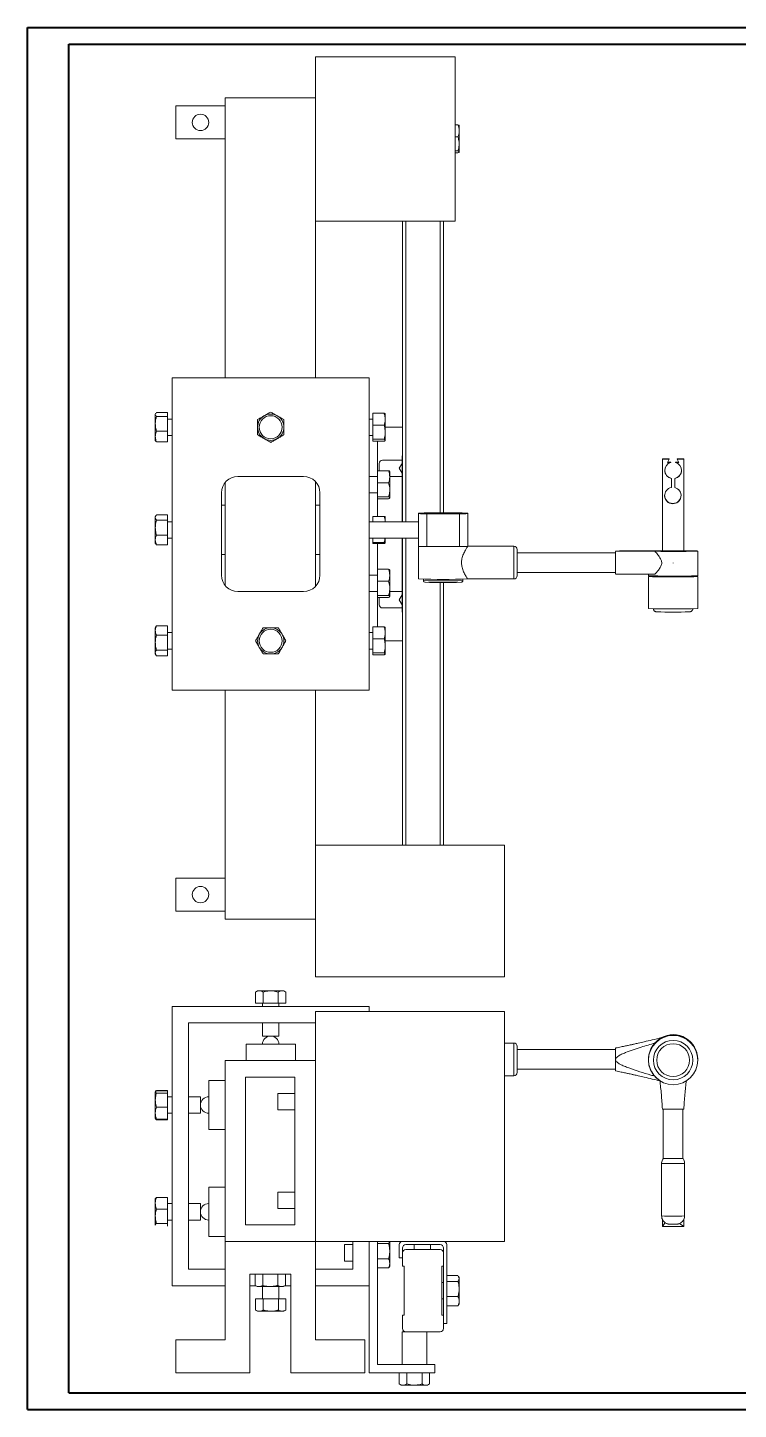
# Model space of a CAD drawing. Header units: millimetres. Extents: x 0 to 119, y 0 to 84.
# Drawn here: x 0 to 43.3, y 0 to 84.1 of the extents above; entities that cross this region are included whole.
import ezdxf

# ---------------------------------------------------------------- set-up
doc = ezdxf.new("R2010")
doc.units = ezdxf.units.MM

msp = doc.modelspace()

# ---------------------------------------------------------------- linework, layer by layer
at = {"color": 7, "linetype": 'Continuous', "lineweight": 40}
for p, q in [((0.008, 0.021), (0.008, 84.121)), ((0.008, 84.121), (118.908, 84.121)), ((2.508, 1.021), (2.508, 83.121)), ((2.508, 83.121), (117.908, 83.121)), ((2.508, 1.021), (117.908, 1.021)), ((0.008, 0.021), (118.908, 0.021))]:
    msp.add_line(p, q, dxfattribs=at)
at = {"color": 7, "linetype": 'Continuous', "lineweight": 15}
for p, q in [((26.032, 82.352), (17.532, 82.352)), ((17.532, 82.352), (17.532, 79.852)), ((26.032, 72.352), (26.032, 82.352)), ((9.032, 77.352), (9.032, 79.352)), ((12.032, 79.352), (9.032, 79.352)), ((12.032, 79.852), (12.032, 62.8)), ((17.532, 79.852), (12.032, 79.852)), ((17.532, 62.8), (17.532, 79.852)), ((26.032, 78.206), (26.21, 78.206)), ((26.032, 77.474), (26.21, 77.474)), ((26.282, 77.84), (26.282, 78.152)), ((26.282, 77.84), (26.282, 77.047)), ((12.032, 77.352), (9.032, 77.352)), ((26.032, 76.62), (26.21, 76.62)), ((26.282, 77.047), (26.282, 76.559)), ((26.032, 76.498), (26.21, 76.498)), ((17.532, 72.352), (26.032, 72.352)), ((22.832, 54.05), (22.832, 72.352)), ((25.332, 54.591), (25.332, 72.352)), ((8.807, 62.8), (8.807, 43.8)), ((20.807, 62.8), (8.807, 62.8)), ((20.807, 43.8), (20.807, 62.8)), ((7.798, 60.628), (7.782, 60.6)), ((7.782, 60.573), (7.782, 60.6)), ((7.782, 60.01), (7.782, 60.573)), ((8.532, 60.691), (7.853, 60.691)), ((8.532, 60.455), (8.532, 60.691)), ((21.032, 60.653), (21.71, 60.653)), ((21.032, 60.653), (21.032, 59.921)), ((21.782, 60.287), (21.782, 60.6)), ((7.782, 59.236), (7.782, 60.01)), ((8.532, 60.455), (7.853, 60.455)), ((8.532, 59.564), (8.532, 60.455)), ((8.807, 60.3), (8.532, 60.3)), ((21.032, 60.3), (20.807, 60.3)), ((21.032, 59.921), (21.71, 59.921)), ((21.032, 59.921), (21.032, 59.067)), ((21.782, 60.287), (21.782, 59.494)), ((22.832, 59.8), (21.782, 59.8)), ((7.782, 59), (7.782, 59.236)), ((7.782, 59), (7.798, 58.971)), ((8.532, 59.564), (7.853, 59.564)), ((8.532, 58.908), (7.853, 58.908)), ((8.532, 58.908), (8.532, 59.564)), ((8.532, 59.3), (8.807, 59.3)), ((20.807, 59.3), (21.032, 59.3)), ((21.032, 59.067), (21.71, 59.067)), ((21.032, 59.067), (21.032, 58.946)), ((21.032, 58.946), (21.71, 58.946)), ((21.307, 56.8), (21.307, 58.946)), ((21.782, 59.494), (21.782, 59.007)), ((22.807, 58.05), (22.807, 54.05)), ((22.832, 58.05), (22.807, 58.05)), ((21.407, 57.6), (21.407, 57.153)), ((22.807, 57.8), (21.607, 57.8)), ((22.633, 57.3), (22.807, 57.601)), ((22.807, 56.999), (22.633, 57.3)), ((39.057, 57.877), (38.657, 57.877)), ((38.657, 57.877), (38.657, 57.859)), ((38.657, 57.859), (38.657, 52.282)), ((38.657, 57.859), (39.057, 57.859)), ((39.057, 57.859), (38.957, 57.659)), ((38.957, 57.659), (39.168, 57.659)), ((39.168, 57.677), (38.966, 57.677)), ((39.057, 57.877), (39.057, 57.859)), ((39.168, 57.677), (39.168, 57.659)), ((39.449, 57.659), (39.449, 57.677)), ((39.648, 57.677), (39.449, 57.677)), ((39.449, 57.659), (39.657, 57.659)), ((39.957, 57.877), (39.557, 57.877)), ((39.557, 57.859), (39.557, 57.877)), ((39.657, 57.659), (39.557, 57.859)), ((39.557, 57.859), (39.957, 57.859)), ((39.957, 57.859), (39.957, 57.877)), ((39.957, 57.859), (39.957, 52.282)), ((12.032, 56.432), (12.032, 50.168)), ((16.807, 56.8), (12.807, 56.8)), ((17.532, 50.111), (17.532, 56.488)), ((20.807, 56.8), (21.307, 56.8)), ((21.307, 57.153), (21.985, 57.153)), ((21.307, 56.8), (21.307, 56.421)), ((21.307, 56.421), (21.985, 56.421)), ((21.307, 56.421), (21.307, 55.8)), ((22.057, 56.787), (22.057, 57.1)), ((22.057, 56.8), (22.807, 56.8)), ((22.057, 56.787), (22.057, 55.994)), ((39.207, 56.687), (39.207, 56.669)), ((39.207, 56.669), (39.207, 56.135)), ((39.411, 56.687), (39.411, 56.669)), ((39.411, 56.127), (39.411, 56.669)), ((11.807, 55.8), (11.807, 50.8)), ((17.807, 50.8), (17.807, 55.8)), ((20.807, 55.8), (21.307, 55.8)), ((21.307, 54.372), (21.307, 55.8)), ((21.307, 55.567), (21.985, 55.567)), ((22.057, 55.994), (22.057, 55.507)), ((12.032, 55.05), (11.807, 55.05)), ((17.807, 55.05), (17.532, 55.05)), ((21.307, 55.446), (21.985, 55.446)), ((7.811, 54.401), (7.782, 54.35)), ((7.782, 54.302), (7.782, 54.35)), ((7.782, 53.691), (7.782, 54.302)), ((8.532, 54.459), (7.853, 54.459)), ((8.532, 54.145), (7.853, 54.145)), ((8.532, 54.145), (8.532, 54.459)), ((8.532, 53.236), (8.532, 54.145)), ((8.807, 54.05), (8.532, 54.05)), ((23.807, 54.05), (20.807, 54.05)), ((21.032, 54.372), (21.71, 54.372)), ((21.032, 54.372), (21.032, 54.05)), ((21.782, 54.349), (21.782, 54.05)), ((23.807, 54.571), (23.807, 54.543)), ((23.807, 53.543), (23.807, 54.543)), ((26.307, 54.536), (24.307, 54.536)), ((24.307, 54.536), (24.307, 52.536)), ((25.407, 54.591), (25.207, 54.591)), ((26.307, 52.536), (26.307, 54.536)), ((26.807, 54.571), (26.807, 54.543)), ((26.807, 52.543), (26.807, 54.543)), ((7.782, 52.938), (7.782, 53.691)), ((8.532, 53.236), (7.853, 53.236)), ((8.532, 52.64), (8.532, 53.236)), ((8.532, 53.05), (8.807, 53.05)), ((20.807, 53.05), (23.807, 53.05)), ((21.032, 53.05), (21.032, 52.774)), ((21.782, 53.05), (21.782, 52.751)), ((22.807, 53.05), (22.807, 48.55)), ((22.832, 34.352), (22.832, 53.05)), ((23.807, 52.543), (23.807, 53.543)), ((7.782, 52.75), (7.782, 52.938)), ((7.782, 52.75), (7.811, 52.698)), ((7.813, 52.699), (7.853, 52.64)), ((8.532, 52.64), (7.853, 52.64)), ((21.032, 52.774), (21.71, 52.774)), ((21.032, 52.774), (21.032, 52.727)), ((21.032, 52.727), (21.71, 52.727)), ((21.307, 50.8), (21.307, 52.727)), ((23.807, 52.543), (23.807, 50.564)), ((26.307, 52.536), (24.307, 52.536)), ((29.607, 52.563), (26.807, 52.563)), ((29.807, 52.363), (29.807, 50.763)), ((35.807, 52.163), (29.807, 52.163)), ((35.864, 52.263), (35.807, 52.25)), ((35.807, 52.243), (35.807, 50.88)), ((40.807, 50.764), (40.807, 52.263)), ((11.807, 52.05), (12.032, 52.05)), ((17.532, 52.05), (17.807, 52.05)), ((39.307, 51.531), (39.307, 51.553)), ((39.307, 51.553), (39.307, 51.543)), ((39.307, 51.543), (39.307, 51.531)), ((20.807, 50.8), (21.307, 50.8)), ((21.307, 51.153), (21.985, 51.153)), ((21.307, 50.8), (21.307, 50.421)), ((22.057, 50.787), (22.057, 51.1)), ((22.057, 50.787), (22.057, 49.994)), ((24.107, 50.551), (24.107, 50.464)), ((26.507, 50.464), (26.507, 50.551)), ((26.808, 50.563), (29.607, 50.563)), ((29.807, 50.963), (35.807, 50.963)), ((35.807, 50.875), (35.855, 50.863)), ((37.807, 50.864), (37.807, 50.764)), ((37.807, 50.714), (37.807, 48.764)), ((37.907, 50.756), (37.907, 50.714)), ((40.707, 50.714), (40.707, 50.756)), ((40.807, 48.764), (40.807, 50.714)), ((12.807, 49.8), (16.807, 49.8)), ((20.807, 49.8), (21.307, 49.8)), ((21.307, 50.421), (21.985, 50.421)), ((21.307, 50.421), (21.307, 49.8)), ((21.307, 47.653), (21.307, 49.8)), ((22.057, 49.994), (22.057, 49.507)), ((22.807, 49.8), (22.057, 49.8)), ((25.332, 34.352), (25.332, 50.349)), ((21.307, 49.567), (21.985, 49.567)), ((21.307, 49.446), (21.985, 49.446)), ((21.407, 49.446), (21.407, 49)), ((21.607, 48.8), (22.807, 48.8)), ((22.633, 49.3), (22.807, 49.601)), ((22.807, 48.999), (22.633, 49.3)), ((22.807, 48.55), (22.832, 48.55)), ((7.818, 47.662), (7.782, 47.6)), ((7.782, 47.43), (7.782, 47.6)), ((7.782, 46.688), (7.782, 47.43)), ((8.532, 47.714), (7.853, 47.714)), ((8.532, 47.145), (7.853, 47.145)), ((8.532, 47.145), (8.532, 47.714)), ((8.807, 47.3), (8.532, 47.3)), ((8.532, 46.23), (8.532, 47.145)), ((21.032, 47.3), (20.807, 47.3)), ((21.032, 47.653), (21.032, 46.921)), ((21.032, 47.653), (21.71, 47.653)), ((21.782, 47.287), (21.782, 47.6)), ((21.782, 47.287), (21.782, 46.494)), ((7.782, 46.058), (7.782, 46.688)), ((8.532, 46.3), (8.807, 46.3)), ((20.807, 46.3), (21.032, 46.3)), ((21.032, 46.921), (21.71, 46.921)), ((21.032, 46.921), (21.032, 46.067)), ((22.832, 46.8), (21.782, 46.8)), ((21.782, 46.494), (21.782, 46.007)), ((7.782, 46), (7.782, 46.058)), ((7.782, 46), (7.818, 45.937)), ((8.532, 46.23), (7.853, 46.23)), ((8.532, 45.885), (7.853, 45.885)), ((8.532, 45.885), (8.532, 46.23)), ((21.032, 46.067), (21.71, 46.067)), ((21.032, 46.067), (21.032, 45.946)), ((21.032, 45.946), (21.71, 45.946)), ((8.807, 43.8), (20.807, 43.8)), ((12.032, 43.8), (12.032, 29.852)), ((17.532, 34.352), (17.532, 43.8)), ((17.532, 34.352), (29.032, 34.352)), ((17.532, 34.352), (17.532, 26.352)), ((29.032, 34.352), (29.032, 26.352)), ((9.032, 30.352), (9.032, 32.352)), ((12.032, 32.352), (9.032, 32.352)), ((12.032, 30.352), (9.032, 30.352)), ((12.032, 29.852), (17.532, 29.852)), ((17.532, 26.352), (29.032, 26.352)), ((14.007, 25.496), (13.883, 25.424)), ((13.883, 24.746), (13.883, 25.424)), ((14.007, 25.496), (14.114, 25.496)), ((14.114, 25.496), (14.807, 25.496)), ((14.345, 24.746), (14.345, 25.424)), ((14.807, 25.496), (15.499, 25.496)), ((15.269, 24.746), (15.269, 25.424)), ((15.499, 25.496), (15.607, 25.496)), ((15.73, 25.424), (15.607, 25.496)), ((15.73, 24.746), (15.73, 25.424)), ((8.807, 24.546), (8.807, 7.546)), ((8.807, 24.546), (20.807, 24.546)), ((13.883, 24.746), (14.345, 24.746)), ((14.307, 24.746), (14.307, 24.546)), ((14.345, 24.746), (15.269, 24.746)), ((15.269, 24.746), (15.73, 24.746)), ((15.307, 24.546), (15.307, 24.746)), ((20.807, 24.546), (20.807, 24.246)), ((17.532, 24.246), (29.032, 24.246)), ((17.532, 10.246), (17.532, 24.246)), ((29.032, 24.246), (29.032, 10.246)), ((17.532, 23.546), (9.807, 23.546)), ((9.807, 8.546), (9.807, 23.546)), ((14.307, 23.546), (14.307, 22.746)), ((14.307, 22.746), (14.807, 22.746)), ((14.807, 22.746), (15.307, 22.746)), ((15.307, 22.746), (15.307, 23.546)), ((39.307, 22.818), (39.307, 22.818)), ((39.307, 22.818), (39.307, 22.818)), ((39.307, 22.818), (39.307, 22.818)), ((13.307, 22.246), (13.307, 21.246)), ((13.986, 22.246), (13.307, 22.246)), ((16.307, 22.246), (13.986, 22.246)), ((16.307, 21.246), (16.307, 22.246)), ((29.607, 22.319), (29.032, 22.319)), ((29.807, 22.119), (29.807, 20.519)), ((35.807, 21.919), (29.807, 21.919)), ((35.807, 21.309), (35.807, 22.014)), ((12.032, 21.246), (17.532, 21.246)), ((12.032, 21.246), (12.032, 10.246)), ((35.807, 21.309), (35.807, 20.63)), ((37.807, 21.309), (37.807, 21.308)), ((37.807, 21.307), (37.807, 21.28)), ((40.807, 21.308), (40.807, 21.328)), ((40.807, 21.28), (40.807, 21.307)), ((13.282, 20.246), (16.282, 20.246)), ((13.282, 11.246), (13.282, 20.246)), ((16.282, 11.246), (16.282, 20.246)), ((29.032, 20.319), (29.607, 20.319)), ((29.807, 20.719), (35.807, 20.719)), ((7.841, 19.395), (7.853, 19.439)), ((8.532, 19.439), (7.853, 19.439)), ((8.532, 19.403), (7.853, 19.403)), ((8.532, 19.403), (8.532, 19.439)), ((8.532, 19.273), (8.532, 19.403)), ((12.032, 20.046), (11.032, 20.046)), ((11.032, 20.046), (11.032, 18.546)), ((7.782, 18.845), (7.782, 19.338)), ((7.782, 18.053), (7.782, 18.845)), ((8.532, 19.273), (7.853, 19.273)), ((8.532, 18.416), (8.532, 19.273)), ((8.807, 19.046), (8.532, 19.046)), ((10.532, 19.046), (9.807, 19.046)), ((10.532, 18.046), (10.532, 19.046)), ((11.032, 18.546), (11.032, 17.046)), ((16.282, 19.246), (15.232, 19.246)), ((15.232, 19.246), (15.232, 18.246)), ((7.782, 18.053), (7.782, 17.746)), ((7.782, 17.746), (7.799, 17.716)), ((8.532, 18.416), (7.853, 18.416)), ((8.532, 17.689), (7.853, 17.689)), ((8.532, 17.689), (8.532, 18.416)), ((8.532, 18.046), (8.807, 18.046)), ((8.532, 17.653), (8.532, 17.689)), ((9.807, 18.046), (10.532, 18.046)), ((15.232, 18.246), (16.282, 18.246)), ((38.707, 18.294), (38.707, 15.294)), ((39.907, 15.294), (39.907, 18.294)), ((8.532, 17.653), (7.853, 17.653)), ((11.032, 17.046), (12.032, 17.046)), ((38.607, 14.994), (38.607, 11.794)), ((40.007, 11.794), (40.007, 14.994)), ((12.032, 13.546), (11.032, 13.546)), ((11.032, 13.546), (11.032, 12.046)), ((7.789, 12.858), (7.782, 12.846)), ((7.782, 12.562), (7.782, 12.846)), ((8.532, 12.915), (7.853, 12.915)), ((8.532, 12.208), (8.532, 12.915)), ((16.282, 13.246), (15.232, 13.246)), ((15.232, 13.246), (15.232, 12.246)), ((7.782, 11.774), (7.782, 12.562)), ((7.782, 11.258), (7.782, 11.774)), ((8.532, 12.208), (7.853, 12.208)), ((8.807, 12.546), (8.532, 12.546)), ((8.532, 11.34), (8.532, 12.208)), ((10.532, 12.546), (9.807, 12.546)), ((10.532, 11.546), (10.532, 12.546)), ((11.032, 12.046), (11.032, 10.546)), ((15.232, 12.246), (16.282, 12.246)), ((7.782, 11.246), (7.789, 11.233)), ((8.532, 11.34), (7.853, 11.34)), ((8.532, 11.546), (8.807, 11.546)), ((8.532, 11.177), (8.532, 11.34)), ((9.807, 11.546), (10.532, 11.546)), ((13.282, 11.246), (16.282, 11.246)), ((38.657, 11.579), (38.657, 11.158)), ((38.657, 11.158), (38.815, 11.39)), ((38.657, 11.158), (39.957, 11.158)), ((39.957, 11.158), (39.699, 11.333)), ((39.957, 11.158), (39.957, 11.584)), ((11.032, 10.546), (12.032, 10.546)), ((12.032, 10.246), (12.032, 4.246)), ((12.032, 10.246), (17.532, 10.246)), ((29.032, 10.246), (17.532, 10.246)), ((17.532, 4.246), (17.532, 10.246)), ((19.807, 8.546), (19.807, 10.246)), ((20.807, 10.246), (20.807, 7.546)), ((21.307, 2.746), (21.307, 10.246)), ((21.307, 10.109), (21.985, 10.109)), ((22.057, 10.246), (22.057, 9.651)), ((19.807, 10.046), (19.307, 10.046)), ((19.307, 10.046), (19.307, 9.046)), ((22.057, 9.651), (22.057, 8.912)), ((22.632, 9.246), (22.632, 10.046)), ((22.832, 9.846), (22.832, 9.246)), ((25.132, 10.046), (23.032, 10.046)), ((25.132, 9.746), (23.032, 9.746)), ((23.532, 10.046), (23.532, 9.746)), ((24.532, 9.746), (24.532, 10.046)), ((25.332, 5.246), (25.332, 9.846)), ((25.532, 10.046), (25.532, 5.246)), ((12.032, 8.546), (9.807, 8.546)), ((19.807, 8.546), (17.532, 8.546)), ((19.307, 9.046), (19.807, 9.046)), ((21.307, 9.193), (21.985, 9.193)), ((21.307, 8.63), (21.985, 8.63)), ((22.019, 8.68), (22.057, 8.746)), ((22.057, 8.912), (22.057, 8.746)), ((22.832, 9.246), (22.632, 9.246)), ((22.832, 9.246), (22.832, 8.746)), ((22.932, 8.746), (22.832, 8.746)), ((22.932, 5.746), (22.932, 8.746)), ((25.332, 8.746), (25.232, 8.746)), ((25.232, 8.746), (25.232, 5.746)), ((13.532, 8.246), (16.032, 8.246)), ((13.532, 2.246), (13.532, 8.246)), ((13.858, 8.246), (13.858, 7.567)), ((14.32, 8.246), (14.32, 7.567)), ((15.244, 8.246), (15.244, 7.567)), ((15.705, 8.246), (15.705, 7.567)), ((16.032, 8.246), (16.032, 2.246)), ((25.332, 7.746), (25.232, 7.746)), ((25.532, 8.162), (26.21, 8.162)), ((25.532, 7.809), (26.21, 7.809)), ((26.282, 8.046), (26.244, 8.111)), ((26.282, 8.046), (26.282, 7.985)), ((26.282, 7.985), (26.282, 7.351)), ((8.807, 7.546), (12.032, 7.546)), ((13.532, 7.546), (13.895, 7.546)), ((13.858, 7.567), (13.982, 7.496)), ((13.883, 6.746), (13.883, 6.067)), ((13.883, 6.746), (13.883, 6.746)), ((13.883, 6.746), (13.883, 6.067)), ((14.355, 6.746), (13.883, 6.746)), ((14.089, 7.496), (13.982, 7.496)), ((14.782, 7.496), (14.089, 7.496)), ((14.307, 7.496), (14.307, 6.746)), ((14.355, 6.746), (14.355, 6.067)), ((15.279, 6.746), (14.355, 6.746)), ((15.474, 7.496), (14.782, 7.496)), ((15.279, 6.746), (15.279, 6.067)), ((15.73, 6.746), (15.279, 6.746)), ((15.307, 6.746), (15.307, 7.496)), ((15.582, 7.496), (15.474, 7.496)), ((15.582, 7.496), (15.705, 7.567)), ((15.668, 7.546), (16.032, 7.546)), ((15.73, 6.746), (15.73, 6.067)), ((15.73, 6.746), (15.73, 6.746)), ((15.73, 6.746), (15.73, 6.067)), ((17.532, 7.546), (20.807, 7.546)), ((20.807, 7.546), (20.807, 2.246)), ((25.232, 6.746), (25.332, 6.746)), ((25.532, 6.893), (26.21, 6.893)), ((26.282, 7.351), (26.282, 6.612)), ((13.89, 6.063), (14.007, 5.996)), ((14.119, 5.996), (14.007, 5.996)), ((14.817, 5.996), (14.119, 5.996)), ((15.505, 5.996), (14.817, 5.996)), ((15.607, 5.996), (15.505, 5.996)), ((15.607, 5.996), (15.724, 6.063)), ((25.532, 6.33), (26.21, 6.33)), ((26.244, 6.38), (26.282, 6.446)), ((26.282, 6.612), (26.282, 6.446)), ((22.832, 5.746), (22.832, 4.946)), ((22.832, 5.746), (22.932, 5.746)), ((25.232, 5.746), (25.332, 5.746)), ((25.332, 4.946), (25.332, 5.246)), ((25.532, 5.246), (25.332, 5.246)), ((9.032, 4.246), (9.032, 2.246)), ((12.032, 4.246), (9.032, 4.246)), ((20.532, 4.246), (17.532, 4.246)), ((20.532, 2.246), (20.532, 4.246)), ((22.807, 4.746), (23.032, 4.746)), ((22.807, 4.746), (22.807, 2.746)), ((23.032, 4.746), (25.132, 4.746)), ((24.307, 4.746), (24.307, 2.746)), ((24.807, 2.746), (21.307, 2.746)), ((24.807, 2.246), (24.807, 2.746)), ((9.032, 2.246), (13.532, 2.246)), ((16.032, 2.246), (20.532, 2.246)), ((20.807, 2.246), (24.807, 2.246)), ((22.633, 2.246), (22.633, 1.567)), ((23.095, 2.246), (23.095, 1.567)), ((24.019, 2.246), (24.019, 1.567)), ((24.48, 2.246), (24.48, 1.567)), ((22.633, 1.567), (22.757, 1.496)), ((22.864, 1.496), (22.757, 1.496)), ((23.557, 1.496), (22.864, 1.496)), ((24.249, 1.496), (23.557, 1.496)), ((24.357, 1.496), (24.249, 1.496)), ((24.357, 1.496), (24.48, 1.567))]:
    msp.add_line(p, q, dxfattribs=at)
at = {"color": 8, "linetype": 'Continuous', "lineweight": 15}
for p, q in [((23.032, 54.05), (23.032, 72.352)), ((25.132, 54.591), (25.132, 72.352)), ((23.032, 34.352), (23.032, 53.05)), ((29.607, 50.563), (29.607, 52.563)), ((25.132, 34.352), (25.132, 50.349)), ((29.607, 20.319), (29.607, 22.319))]:
    msp.add_line(p, q, dxfattribs=at)
at = {"color": 7, "linetype": 'Continuous', "lineweight": 15, "flags": 128}
for points in [[(38.199, 52.25), (38.369, 52.247), (38.561, 52.246), (38.77, 52.244), (38.993, 52.243), (39.223, 52.243), (39.455, 52.243), (39.684, 52.244), (39.903, 52.245), (40.108, 52.246), (40.294, 52.248), (40.457, 52.25), (40.592, 52.253), (40.696, 52.256), (40.766, 52.259), (40.802, 52.262), (40.802, 52.265), (40.766, 52.268), (40.695, 52.271), (40.591, 52.274), (40.457, 52.277), (40.294, 52.279), (40.108, 52.281), (39.903, 52.282), (39.683, 52.283), (39.455, 52.284), (39.223, 52.284), (38.993, 52.283), (38.77, 52.283), (38.56, 52.281), (38.369, 52.279), (38.199, 52.277)], [(40.707, 50.721), (40.718, 50.72), (40.779, 50.717), (40.806, 50.714), (40.797, 50.711), (40.753, 50.708), (40.675, 50.705), (40.566, 50.702), (40.426, 50.7), (40.261, 50.698), (40.073, 50.696), (39.867, 50.695), (39.648, 50.694), (39.421, 50.693), (39.192, 50.693), (38.965, 50.694), (38.746, 50.695), (38.54, 50.696), (38.352, 50.698), (38.187, 50.7), (38.048, 50.702), (37.938, 50.705), (37.86, 50.708), (37.817, 50.711), (37.808, 50.714), (37.834, 50.717), (37.895, 50.72), (37.907, 50.721)], [(38.659, 18.294), (38.702, 18.291), (38.839, 18.288), (39.047, 18.286), (39.295, 18.285), (39.545, 18.286), (39.758, 18.287), (39.903, 18.29), (39.957, 18.294), (39.955, 18.294)]]:
    msp.add_lwpolyline(points, dxfattribs=at)
at = {"color": 7, "linetype": 'Continuous', "lineweight": 15}
for centre, radius in [((10.532, 78.352), 0.5), ((14.807, 59.8), 0.7), ((14.807, 46.8), 0.7), ((10.532, 31.352), 0.5), ((39.307, 21.28), 1.5), ((39.307, 21.28), 1.2), ((39.307, 21.278), 1)]:
    msp.add_circle(centre, radius, dxfattribs=at)
for centre, radius, start, end in [((14.807, 59.8), 0.8, 60, 120), ((14.807, 59.8), 0.8, 120, 180), ((14.807, 59.8), 0.8, 180, 240), ((14.807, 59.8), 0.8, 0, 60), ((14.807, 59.8), 0.8, 300, 0), ((14.807, 59.8), 0.8, 240, 300), ((21.607, 57.6), 0.2, 90, 180), ((39.309, 57.169), 0.51, 106.01309, 258.46756), ((39.309, 57.169), 0.51, 281.53284, 73.98686), ((12.807, 55.8), 1, 90, 180), ((16.807, 55.8), 1, 0, 90), ((39.309, 57.187), 0.51, 180.00248, 258.466), ((39.309, 57.187), 0.51, 281.53426, 359.99767), ((39.291, 55.642), 0.5, 99.67186, 76.11307), ((39.291, 55.66), 0.5, 180.00397, 359.99603), ((24.842, 30.021), 24.572, 89.15074, 92.41596), ((24.182, 63.676), 9.141, 267.64922, 270.78403), ((25.771, 30.021), 24.572, 87.58404, 90.84927), ((26.432, 63.676), 9.141, 269.21597, 272.35078), ((24.182, 61.679), 9.144, 267.64977, 270.78348), ((26.432, 61.679), 9.144, 269.21652, 272.35023), ((29.607, 52.363), 0.2, 0, 90), ((12.807, 50.8), 1, 180, 270), ((16.807, 50.8), 1, 270, 0), ((25.307, 93.034), 42.497, 267.97723, 272.02277), ((29.607, 50.763), 0.2, 270, 0), ((38.941, 78.881), 28.14, 267.68922, 270.74403), ((39.307, 89.304), 38.616, 267.9223, 272.0777), ((39.747, 73.361), 22.623, 268.88334, 272.6834), ((25.312, 84.696), 34.351, 268.1577, 271.82053), ((21.607, 49), 0.2, 180, 270), ((39.307, 91.321), 42.584, 267.98138, 272.01862), ((39.311, 83.313), 34.765, 268.35845, 271.62275), ((14.807, 46.8), 0.8, 150, 210), ((14.807, 46.8), 0.8, 90, 150), ((14.807, 46.8), 0.8, 30, 90), ((14.807, 46.8), 0.8, 330, 30), ((14.807, 46.8), 0.8, 210, 270), ((14.807, 46.8), 0.8, 270, 330), ((14.807, 22.246), 0.5, 0, 180), ((39.307, 21.307), 1.5, 0.00412, 179.99588), ((39.306, 21.308), 1.5, 89.99493, 237.68946), ((39.307, 21.328), 1.5, 0.00403, 118.96284), ((39.307, 21.308), 1.5, 0.00214, 90.00321), ((29.607, 22.119), 0.2, 0, 90), ((39.306, 21.309), 1.5, 137.57802, 179.99952), ((29.607, 20.519), 0.2, 270, 0), ((11.032, 18.546), 0.5, 90, 270), ((39.307, 31.646), 16.363, 267.899, 272.10157), ((11.032, 12.046), 0.5, 90, 270), ((22.832, 10.046), 0.2, 90, 180), ((25.332, 10.046), 0.2, 0, 90), ((23.032, 9.846), 0.2, 90, 180), ((23.032, 9.546), 0.2, 90, 180), ((25.132, 9.846), 0.2, 0, 90), ((25.132, 9.546), 0.2, 0, 90), ((23.032, 4.946), 0.2, 180, 270), ((25.132, 4.946), 0.2, 270, 0)]:
    msp.add_arc(centre, radius, start, end, dxfattribs=at)
at = {"color": 8, "linetype": 'Continuous', "lineweight": 15}
for centre, radius, start, end in [((25.307, 83.89), 33.448, 267.94397, 272.05603), ((39.106, 25.907), 10.925, 267.38091, 271.05312), ((39.456, 29.687), 14.703, 269.4193, 272.14764), ((39.307, 30.592), 18.811, 267.86741, 272.13259)]:
    msp.add_arc(centre, radius, start, end, dxfattribs=at)
at = {"color": 7, "linetype": 'Continuous', "lineweight": 15}
for points, knots in [([(26.21, 78.206), (26.23, 78.147), (26.27, 78.027), (26.278, 77.902), (26.282, 77.84)], [0, 0, 0, 0, 0.4954573, 1, 1, 1, 1]), ([(26.282, 78.145), (26.282, 78.147), (26.281, 78.158), (26.265, 78.178), (26.229, 78.197), (26.21, 78.206)], [0, 0, 0, 0, 0.070084, 0.530784, 1, 1, 1, 1]), ([(26.282, 77.84), (26.282, 77.831), (26.281, 77.765), (26.265, 77.641), (26.229, 77.53), (26.21, 77.474)], [0, 0, 0, 0, 0.070085, 0.530785, 1, 1, 1, 1]), ([(26.21, 77.474), (26.238, 77.371), (26.277, 77.23), (26.281, 77.086), (26.282, 77.047)], [0, 0, 0, 0, 0.731368, 1, 1, 1, 1]), ([(26.282, 77.047), (26.274, 76.939), (26.263, 76.795), (26.221, 76.656), (26.21, 76.62)], [0, 0, 0, 0, 0.742451, 1, 1, 1, 1]), ([(26.21, 76.62), (26.23, 76.61), (26.27, 76.59), (26.278, 76.57), (26.282, 76.559)], [0, 0, 0, 0, 0.495457, 1, 1, 1, 1]), ([(26.282, 76.559), (26.282, 76.558), (26.281, 76.547), (26.265, 76.526), (26.229, 76.508), (26.21, 76.498)], [0, 0, 0, 0, 0.070087, 0.530783, 1, 1, 1, 1]), ([(7.782, 60.573), (7.782, 60.576), (7.782, 60.597), (7.798, 60.637), (7.835, 60.673), (7.853, 60.691)], [0, 0, 0, 0, 0.070082, 0.530781, 1, 1, 1, 1]), ([(7.853, 60.455), (7.833, 60.474), (7.793, 60.513), (7.785, 60.553), (7.782, 60.573)], [0, 0, 0, 0, 0.49546, 1, 1, 1, 1]), ([(14.807, 60.723), (14.742, 60.686), (14.611, 60.61), (14.475, 60.532), (14.407, 60.492)], [0, 0, 0, 0, 0.495458, 1, 1, 1, 1]), ([(15.207, 60.492), (15.197, 60.498), (15.125, 60.539), (14.99, 60.618), (14.868, 60.688), (14.807, 60.723)], [0, 0, 0, 0, 0.070089, 0.530782, 1, 1, 1, 1]), ([(21.71, 60.653), (21.73, 60.594), (21.77, 60.474), (21.778, 60.35), (21.782, 60.287)], [0, 0, 0, 0, 0.495457, 1, 1, 1, 1]), ([(21.782, 60.593), (21.782, 60.594), (21.781, 60.605), (21.765, 60.626), (21.729, 60.644), (21.71, 60.653)], [0, 0, 0, 0, 0.070081, 0.53078, 1, 1, 1, 1]), ([(7.782, 60.01), (7.782, 60.02), (7.782, 60.1), (7.798, 60.251), (7.835, 60.387), (7.853, 60.455)], [0, 0, 0, 0, 0.070087, 0.530783, 1, 1, 1, 1]), ([(7.853, 59.564), (7.833, 59.636), (7.793, 59.782), (7.785, 59.933), (7.782, 60.01)], [0, 0, 0, 0, 0.495456, 1, 1, 1, 1]), ([(14.407, 60.492), (14.397, 60.487), (14.325, 60.446), (14.19, 60.367), (14.068, 60.297), (14.007, 60.262)], [0, 0, 0, 0, 0.0700857, 0.5307809, 1, 1, 1, 1]), ([(14.007, 60.262), (14.007, 60.223), (14.007, 60.072), (14.007, 59.916), (14.007, 59.8)], [0, 0, 0, 0, 0.257548, 1, 1, 1, 1]), ([(14.007, 59.8), (14.007, 59.758), (14.007, 59.601), (14.007, 59.449), (14.007, 59.338)], [0, 0, 0, 0, 0.26863, 1, 1, 1, 1]), ([(15.607, 60.262), (15.542, 60.299), (15.411, 60.375), (15.275, 60.453), (15.207, 60.492)], [0, 0, 0, 0, 0.49546, 1, 1, 1, 1]), ([(15.607, 59.8), (15.607, 59.916), (15.607, 60.072), (15.607, 60.223), (15.607, 60.262)], [0, 0, 0, 0, 0.742452, 1, 1, 1, 1]), ([(15.607, 59.338), (15.607, 59.449), (15.607, 59.601), (15.607, 59.758), (15.607, 59.8)], [0, 0, 0, 0, 0.73137, 1, 1, 1, 1]), ([(21.782, 60.287), (21.782, 60.279), (21.781, 60.213), (21.765, 60.089), (21.729, 59.977), (21.71, 59.921)], [0, 0, 0, 0, 0.070087, 0.530786, 1, 1, 1, 1]), ([(21.71, 59.921), (21.738, 59.818), (21.777, 59.677), (21.781, 59.533), (21.782, 59.494)], [0, 0, 0, 0, 0.73137, 1, 1, 1, 1]), ([(7.782, 59.236), (7.783, 59.266), (7.787, 59.377), (7.825, 59.485), (7.853, 59.564)], [0, 0, 0, 0, 0.268632, 1, 1, 1, 1]), ([(7.853, 58.908), (7.842, 58.936), (7.8, 59.043), (7.79, 59.154), (7.782, 59.236)], [0, 0, 0, 0, 0.257547, 1, 1, 1, 1]), ([(7.8, 58.972), (7.801, 58.969), (7.808, 58.947), (7.832, 58.926), (7.853, 58.908)], [0, 0, 0, 0, 0.143115, 1, 1, 1, 1]), ([(14.007, 59.338), (14.072, 59.3), (14.203, 59.225), (14.338, 59.146), (14.407, 59.107)], [0, 0, 0, 0, 0.4954594, 1, 1, 1, 1]), ([(14.407, 59.107), (14.416, 59.101), (14.488, 59.06), (14.623, 58.982), (14.745, 58.911), (14.807, 58.876)], [0, 0, 0, 0, 0.070086, 0.530782, 1, 1, 1, 1]), ([(14.807, 58.876), (14.872, 58.913), (15.003, 58.989), (15.138, 59.067), (15.207, 59.107)], [0, 0, 0, 0, 0.495458, 1, 1, 1, 1]), ([(15.207, 59.107), (15.216, 59.112), (15.288, 59.154), (15.423, 59.232), (15.545, 59.302), (15.607, 59.338)], [0, 0, 0, 0, 0.070089, 0.530784, 1, 1, 1, 1]), ([(21.782, 59.494), (21.774, 59.387), (21.763, 59.242), (21.721, 59.103), (21.71, 59.067)], [0, 0, 0, 0, 0.742454, 1, 1, 1, 1]), ([(21.71, 59.067), (21.73, 59.057), (21.77, 59.038), (21.778, 59.017), (21.782, 59.007)], [0, 0, 0, 0, 0.495457, 1, 1, 1, 1]), ([(21.782, 59.007), (21.782, 59.005), (21.781, 58.994), (21.765, 58.974), (21.729, 58.955), (21.71, 58.946)], [0, 0, 0, 0, 0.070087, 0.530786, 1, 1, 1, 1]), ([(21.985, 57.153), (22.005, 57.094), (22.045, 56.974), (22.053, 56.85), (22.057, 56.787)], [0, 0, 0, 0, 0.495458, 1, 1, 1, 1]), ([(22.057, 57.093), (22.057, 57.094), (22.056, 57.105), (22.04, 57.126), (22.004, 57.144), (21.985, 57.153)], [0, 0, 0, 0, 0.070084, 0.530782, 1, 1, 1, 1]), ([(22.057, 56.787), (22.057, 56.779), (22.056, 56.713), (22.04, 56.589), (22.004, 56.477), (21.985, 56.421)], [0, 0, 0, 0, 0.070085, 0.530786, 1, 1, 1, 1]), ([(21.985, 56.421), (22.013, 56.318), (22.052, 56.177), (22.056, 56.033), (22.057, 55.994)], [0, 0, 0, 0, 0.731365, 1, 1, 1, 1]), ([(22.057, 55.994), (22.049, 55.887), (22.038, 55.742), (21.996, 55.603), (21.985, 55.567)], [0, 0, 0, 0, 0.742452, 1, 1, 1, 1]), ([(21.985, 55.567), (22.005, 55.557), (22.045, 55.538), (22.053, 55.517), (22.057, 55.507)], [0, 0, 0, 0, 0.495457, 1, 1, 1, 1]), ([(22.057, 55.507), (22.057, 55.505), (22.056, 55.494), (22.04, 55.474), (22.004, 55.455), (21.985, 55.446)], [0, 0, 0, 0, 0.070087, 0.530783, 1, 1, 1, 1]), ([(7.782, 54.302), (7.782, 54.306), (7.782, 54.334), (7.798, 54.387), (7.835, 54.435), (7.853, 54.459)], [0, 0, 0, 0, 0.0700843, 0.5307808, 1, 1, 1, 1]), ([(7.853, 54.145), (7.833, 54.171), (7.793, 54.222), (7.785, 54.275), (7.782, 54.302)], [0, 0, 0, 0, 0.495459, 1, 1, 1, 1]), ([(7.782, 53.691), (7.783, 53.732), (7.787, 53.886), (7.825, 54.036), (7.853, 54.145)], [0, 0, 0, 0, 0.268626, 1, 1, 1, 1]), ([(21.71, 54.372), (21.74, 54.279), (21.773, 54.172), (21.778, 54.063), (21.778, 54.05)], [0, 0, 0, 0, 0.877064, 1, 1, 1, 1]), ([(21.782, 54.349), (21.782, 54.349), (21.781, 54.353), (21.765, 54.361), (21.729, 54.368), (21.71, 54.372)], [0, 0, 0, 0, 0.0700854, 0.5307857, 1, 1, 1, 1]), ([(7.853, 53.236), (7.842, 53.274), (7.8, 53.422), (7.79, 53.576), (7.782, 53.691)], [0, 0, 0, 0, 0.25755, 1, 1, 1, 1]), ([(7.782, 52.938), (7.782, 52.945), (7.782, 52.999), (7.798, 53.099), (7.835, 53.19), (7.853, 53.236)], [0, 0, 0, 0, 0.070085, 0.530782, 1, 1, 1, 1]), ([(21.769, 53.05), (21.767, 53.021), (21.759, 52.928), (21.73, 52.837), (21.71, 52.774)], [0, 0, 0, 0, 0.30313, 1, 1, 1, 1]), ([(7.853, 52.64), (7.833, 52.689), (7.793, 52.786), (7.785, 52.887), (7.782, 52.938)], [0, 0, 0, 0, 0.495454, 1, 1, 1, 1]), ([(21.71, 52.774), (21.73, 52.77), (21.77, 52.763), (21.778, 52.755), (21.782, 52.751)], [0, 0, 0, 0, 0.495461, 1, 1, 1, 1]), ([(21.782, 52.751), (21.782, 52.75), (21.781, 52.746), (21.765, 52.738), (21.729, 52.731), (21.71, 52.727)], [0, 0, 0, 0, 0.070085, 0.530779, 1, 1, 1, 1]), ([(26.807, 52.563), (26.805, 52.561), (26.802, 52.553), (26.756, 52.481), (26.659, 52.32), (26.539, 52.088), (26.444, 51.813), (26.414, 51.532), (26.453, 51.251), (26.553, 50.984), (26.659, 50.79), (26.734, 50.668), (26.791, 50.583), (26.801, 50.571), (26.807, 50.564)], [0, 0, 0, 0, 0.04236, 0.129081, 0.221139, 0.327795, 0.425332, 0.505192, 0.585118, 0.686487, 0.789856, 0.848002, 0.908309, 1, 1, 1, 1]), ([(35.807, 52.263), (35.807, 52.263), (35.807, 52.264), (35.814, 52.264), (35.856, 52.265), (35.969, 52.266), (36.153, 52.268), (36.461, 52.27), (36.852, 52.272), (37.457, 52.274), (37.908, 52.276), (38.199, 52.277)], [0, 0, 0, 0, 0.000541, 0.01816, 0.042784, 0.090343, 0.185271, 0.280676, 0.468277, 0.655966, 1, 1, 1, 1]), ([(38.199, 52.25), (38.117, 52.25), (37.809, 52.251), (37.277, 52.253), (36.738, 52.256), (36.334, 52.258), (36.093, 52.259), (35.928, 52.261), (35.847, 52.262), (35.812, 52.263), (35.808, 52.263), (35.807, 52.263)], [0, 0, 0, 0, 0.0970938, 0.3629331, 0.6286884, 0.7403167, 0.8517679, 0.9299896, 0.956348, 0.9829334, 1, 1, 1, 1]), ([(38.199, 52.25), (38.258, 52.182), (38.374, 52.047), (38.522, 51.838), (38.607, 51.653), (38.619, 51.512), (38.58, 51.361), (38.479, 51.195), (38.341, 51.013), (38.247, 50.904), (38.199, 50.85)], [0, 0, 0, 0, 0.176083, 0.351412, 0.452538, 0.518185, 0.583738, 0.710118, 0.854996, 1, 1, 1, 1]), ([(21.985, 51.153), (22.005, 51.094), (22.045, 50.974), (22.053, 50.85), (22.057, 50.787)], [0, 0, 0, 0, 0.495458, 1, 1, 1, 1]), ([(22.057, 51.093), (22.057, 51.094), (22.056, 51.105), (22.04, 51.126), (22.004, 51.144), (21.985, 51.153)], [0, 0, 0, 0, 0.070084, 0.530783, 1, 1, 1, 1]), ([(22.057, 50.787), (22.057, 50.779), (22.056, 50.713), (22.04, 50.589), (22.004, 50.477), (21.985, 50.421)], [0, 0, 0, 0, 0.070085, 0.530786, 1, 1, 1, 1]), ([(24.108, 50.465), (24.107, 50.463), (24.105, 50.448), (24.114, 50.423), (24.129, 50.398), (24.148, 50.382), (24.164, 50.373), (24.174, 50.369), (24.176, 50.368), (24.177, 50.368)], [0, 0, 0, 0, 0.059392, 0.322504, 0.532048, 0.710546, 0.8635, 0.994018, 1, 1, 1, 1]), ([(26.422, 50.364), (26.425, 50.365), (26.43, 50.366), (26.445, 50.371), (26.465, 50.381), (26.486, 50.4), (26.503, 50.429), (26.505, 50.451), (26.506, 50.462)], [0, 0, 0, 0, 0.1787413, 0.3061639, 0.4403094, 0.6153463, 0.8122911, 1, 1, 1, 1]), ([(35.807, 50.864), (35.807, 50.864), (35.807, 50.863), (35.815, 50.863), (35.857, 50.862), (35.972, 50.861), (36.162, 50.859), (36.475, 50.857), (36.877, 50.855), (37.477, 50.853), (37.92, 50.851), (38.199, 50.85)], [0, 0, 0, 0, 0.000887, 0.018474, 0.043285, 0.091492, 0.187906, 0.286131, 0.477914, 0.670074, 1, 1, 1, 1]), ([(21.985, 50.421), (22.013, 50.318), (22.052, 50.177), (22.056, 50.033), (22.057, 49.994)], [0, 0, 0, 0, 0.731365, 1, 1, 1, 1]), ([(22.057, 49.994), (22.049, 49.887), (22.038, 49.742), (21.996, 49.603), (21.985, 49.567)], [0, 0, 0, 0, 0.742452, 1, 1, 1, 1]), ([(21.985, 49.567), (22.005, 49.557), (22.045, 49.538), (22.053, 49.517), (22.057, 49.507)], [0, 0, 0, 0, 0.495457, 1, 1, 1, 1]), ([(22.057, 49.507), (22.057, 49.505), (22.056, 49.494), (22.04, 49.474), (22.004, 49.455), (21.985, 49.446)], [0, 0, 0, 0, 0.070087, 0.530783, 1, 1, 1, 1]), ([(38.109, 48.765), (38.108, 48.758), (38.105, 48.728), (38.122, 48.68), (38.154, 48.631), (38.19, 48.599), (38.224, 48.58), (38.251, 48.571), (38.27, 48.567), (38.283, 48.564), (38.289, 48.564), (38.292, 48.563)], [0, 0, 0, 0, 0.056597, 0.255293, 0.413916, 0.547891, 0.660909, 0.749879, 0.819385, 0.898227, 1, 1, 1, 1]), ([(40.313, 48.563), (40.314, 48.563), (40.321, 48.563), (40.331, 48.564), (40.36, 48.57), (40.393, 48.582), (40.436, 48.607), (40.477, 48.653), (40.504, 48.708), (40.504, 48.747), (40.504, 48.763)], [0, 0, 0, 0, 0.018748, 0.222181, 0.299972, 0.391514, 0.532499, 0.692642, 0.875938, 1, 1, 1, 1]), ([(7.782, 47.43), (7.782, 47.436), (7.782, 47.487), (7.798, 47.584), (7.835, 47.671), (7.853, 47.714)], [0, 0, 0, 0, 0.070087, 0.530781, 1, 1, 1, 1]), ([(7.853, 47.145), (7.833, 47.191), (7.793, 47.284), (7.785, 47.381), (7.782, 47.43)], [0, 0, 0, 0, 0.495457, 1, 1, 1, 1]), ([(7.782, 46.688), (7.782, 46.698), (7.782, 46.78), (7.798, 46.935), (7.835, 47.075), (7.853, 47.145)], [0, 0, 0, 0, 0.070088, 0.530781, 1, 1, 1, 1]), ([(7.853, 47.714), (7.841, 47.7), (7.826, 47.682), (7.821, 47.664), (7.82, 47.661)], [0, 0, 0, 0, 0.819065, 1, 1, 1, 1]), ([(14.114, 47.2), (14.108, 47.19), (14.067, 47.118), (13.989, 46.983), (13.918, 46.861), (13.883, 46.8)], [0, 0, 0, 0, 0.070087, 0.530781, 1, 1, 1, 1]), ([(14.345, 47.6), (14.307, 47.535), (14.232, 47.404), (14.153, 47.268), (14.114, 47.2)], [0, 0, 0, 0, 0.495457, 1, 1, 1, 1]), ([(14.807, 47.6), (14.691, 47.6), (14.534, 47.6), (14.384, 47.6), (14.345, 47.6)], [0, 0, 0, 0, 0.742453, 1, 1, 1, 1]), ([(15.269, 47.6), (15.157, 47.6), (15.005, 47.6), (14.849, 47.6), (14.807, 47.6)], [0, 0, 0, 0, 0.731368, 1, 1, 1, 1]), ([(15.499, 47.2), (15.494, 47.209), (15.453, 47.281), (15.374, 47.416), (15.304, 47.538), (15.269, 47.6)], [0, 0, 0, 0, 0.070086, 0.53078, 1, 1, 1, 1]), ([(15.73, 46.8), (15.693, 46.865), (15.617, 46.996), (15.539, 47.131), (15.499, 47.2)], [0, 0, 0, 0, 0.495456, 1, 1, 1, 1]), ([(21.71, 47.653), (21.73, 47.594), (21.77, 47.474), (21.778, 47.35), (21.782, 47.287)], [0, 0, 0, 0, 0.495457, 1, 1, 1, 1]), ([(21.782, 47.593), (21.782, 47.594), (21.781, 47.605), (21.765, 47.626), (21.729, 47.644), (21.71, 47.653)], [0, 0, 0, 0, 0.070081, 0.530779, 1, 1, 1, 1]), ([(21.782, 47.287), (21.782, 47.279), (21.781, 47.213), (21.765, 47.089), (21.729, 46.977), (21.71, 46.921)], [0, 0, 0, 0, 0.070087, 0.530786, 1, 1, 1, 1]), ([(7.853, 46.23), (7.833, 46.304), (7.793, 46.454), (7.785, 46.609), (7.782, 46.688)], [0, 0, 0, 0, 0.495461, 1, 1, 1, 1]), ([(13.883, 46.8), (13.92, 46.735), (13.996, 46.604), (14.074, 46.468), (14.114, 46.4)], [0, 0, 0, 0, 0.495459, 1, 1, 1, 1]), ([(14.114, 46.4), (14.119, 46.39), (14.161, 46.318), (14.239, 46.183), (14.309, 46.061), (14.345, 46)], [0, 0, 0, 0, 0.070086, 0.530785, 1, 1, 1, 1]), ([(15.269, 46), (15.306, 46.065), (15.382, 46.196), (15.46, 46.331), (15.499, 46.4)], [0, 0, 0, 0, 0.495457, 1, 1, 1, 1]), ([(15.499, 46.4), (15.505, 46.409), (15.546, 46.481), (15.625, 46.616), (15.695, 46.738), (15.73, 46.8)], [0, 0, 0, 0, 0.070082, 0.530784, 1, 1, 1, 1]), ([(21.71, 46.921), (21.738, 46.818), (21.777, 46.677), (21.781, 46.533), (21.782, 46.494)], [0, 0, 0, 0, 0.731366, 1, 1, 1, 1]), ([(21.782, 46.494), (21.774, 46.387), (21.763, 46.242), (21.721, 46.103), (21.71, 46.067)], [0, 0, 0, 0, 0.742453, 1, 1, 1, 1]), ([(7.782, 46.058), (7.79, 46.101), (7.8, 46.159), (7.842, 46.216), (7.853, 46.23)], [0, 0, 0, 0, 0.742448, 1, 1, 1, 1]), ([(7.853, 45.885), (7.825, 45.927), (7.787, 45.983), (7.783, 46.042), (7.782, 46.058)], [0, 0, 0, 0, 0.731367, 1, 1, 1, 1]), ([(14.345, 46), (14.384, 46), (14.534, 46), (14.691, 46), (14.807, 46)], [0, 0, 0, 0, 0.257547, 1, 1, 1, 1]), ([(14.807, 46), (14.849, 46), (15.005, 46), (15.157, 46), (15.269, 46)], [0, 0, 0, 0, 0.268632, 1, 1, 1, 1]), ([(21.71, 46.067), (21.73, 46.057), (21.77, 46.038), (21.778, 46.017), (21.782, 46.007)], [0, 0, 0, 0, 0.495457, 1, 1, 1, 1]), ([(21.782, 46.007), (21.782, 46.005), (21.781, 45.994), (21.765, 45.974), (21.729, 45.955), (21.71, 45.946)], [0, 0, 0, 0, 0.070087, 0.530786, 1, 1, 1, 1]), ([(13.883, 25.424), (13.92, 25.444), (13.996, 25.485), (14.074, 25.492), (14.114, 25.496)], [0, 0, 0, 0, 0.495459, 1, 1, 1, 1]), ([(14.114, 25.496), (14.119, 25.496), (14.161, 25.495), (14.239, 25.479), (14.309, 25.443), (14.345, 25.424)], [0, 0, 0, 0, 0.070086, 0.530785, 1, 1, 1, 1]), ([(14.345, 25.424), (14.384, 25.435), (14.534, 25.477), (14.691, 25.488), (14.807, 25.496)], [0, 0, 0, 0, 0.257547, 1, 1, 1, 1]), ([(14.807, 25.496), (14.849, 25.495), (15.005, 25.491), (15.157, 25.452), (15.269, 25.424)], [0, 0, 0, 0, 0.268632, 1, 1, 1, 1]), ([(15.269, 25.424), (15.306, 25.444), (15.382, 25.485), (15.46, 25.492), (15.499, 25.496)], [0, 0, 0, 0, 0.495457, 1, 1, 1, 1]), ([(15.499, 25.496), (15.505, 25.496), (15.546, 25.495), (15.625, 25.479), (15.695, 25.443), (15.73, 25.424)], [0, 0, 0, 0, 0.070082, 0.530784, 1, 1, 1, 1]), ([(38.608, 22.648), (38.417, 22.601), (38.065, 22.516), (37.592, 22.404), (37.228, 22.321), (36.993, 22.267), (36.852, 22.236), (36.746, 22.213), (36.603, 22.181), (36.396, 22.137), (36.124, 22.08), (35.92, 22.04), (35.807, 22.019)], [0, 0, 0, 0, 0.205989, 0.378118, 0.507909, 0.595471, 0.630424, 0.658651, 0.709037, 0.78279, 0.879816, 1, 1, 1, 1]), ([(35.807, 21.309), (35.807, 21.309), (35.807, 21.326), (35.815, 21.364), (35.857, 21.433), (35.973, 21.532), (36.161, 21.637), (36.477, 21.768), (36.876, 21.915), (37.477, 22.107), (37.92, 22.238), (38.199, 22.321)], [0, 0, 0, 0, 0.000887, 0.018472, 0.043282, 0.091483, 0.18859, 0.286182, 0.478099, 0.670103, 1, 1, 1, 1]), ([(38.609, 22.646), (38.611, 22.647), (38.617, 22.65), (38.577, 22.627), (38.48, 22.568), (38.341, 22.466), (38.247, 22.369), (38.199, 22.321)], [0, 0, 0, 0, 0.056173, 0.184583, 0.43215, 0.715951, 1, 1, 1, 1]), ([(38.199, 20.297), (38.117, 20.321), (37.809, 20.412), (37.277, 20.571), (36.738, 20.752), (36.335, 20.905), (36.093, 21.018), (35.928, 21.119), (35.846, 21.202), (35.812, 21.255), (35.808, 21.294), (35.807, 21.309)], [0, 0, 0, 0, 0.097065, 0.362916, 0.628682, 0.740125, 0.851394, 0.930491, 0.956783, 0.983305, 1, 1, 1, 1]), ([(35.807, 20.619), (35.92, 20.597), (36.124, 20.557), (36.396, 20.5), (36.603, 20.456), (36.746, 20.424), (36.852, 20.401), (36.993, 20.37), (37.228, 20.316), (37.592, 20.233), (38.029, 20.129), (38.346, 20.053), (38.502, 20.015)], [0, 0, 0, 0, 0.1249441, 0.2258132, 0.3024888, 0.3548705, 0.3842159, 0.420553, 0.5115838, 0.646516, 0.8254636, 1, 1, 1, 1]), ([(7.782, 19.338), (7.782, 19.339), (7.782, 19.351), (7.798, 19.373), (7.835, 19.393), (7.853, 19.403)], [0, 0, 0, 0, 0.070088, 0.530781, 1, 1, 1, 1]), ([(7.853, 19.439), (7.831, 19.419), (7.807, 19.398), (7.8, 19.376), (7.8, 19.375)], [0, 0, 0, 0, 0.92833, 1, 1, 1, 1]), ([(38.499, 20.04), (38.532, 19.757), (38.599, 19.176), (38.637, 18.593), (38.657, 18.294)], [0, 0, 0, 0, 0.487188, 1, 1, 1, 1]), ([(39.957, 18.294), (39.976, 18.595), (40.015, 19.178), (40.082, 19.759), (40.114, 20.04)], [0, 0, 0, 0, 0.515787, 1, 1, 1, 1]), ([(7.853, 19.273), (7.833, 19.284), (7.793, 19.305), (7.785, 19.327), (7.782, 19.338)], [0, 0, 0, 0, 0.495461, 1, 1, 1, 1]), ([(7.782, 18.845), (7.79, 18.952), (7.8, 19.098), (7.842, 19.237), (7.853, 19.273)], [0, 0, 0, 0, 0.742448, 1, 1, 1, 1]), ([(7.853, 18.416), (7.825, 18.52), (7.787, 18.661), (7.783, 18.806), (7.782, 18.845)], [0, 0, 0, 0, 0.731367, 1, 1, 1, 1]), ([(7.782, 18.053), (7.782, 18.061), (7.782, 18.127), (7.798, 18.25), (7.835, 18.36), (7.853, 18.416)], [0, 0, 0, 0, 0.0700859, 0.5307804, 1, 1, 1, 1]), ([(7.853, 17.689), (7.833, 17.748), (7.793, 17.867), (7.785, 17.99), (7.782, 18.053)], [0, 0, 0, 0, 0.495457, 1, 1, 1, 1]), ([(7.782, 17.754), (7.782, 17.752), (7.782, 17.741), (7.798, 17.719), (7.835, 17.699), (7.853, 17.689)], [0, 0, 0, 0, 0.070083, 0.530785, 1, 1, 1, 1]), ([(7.853, 17.653), (7.831, 17.672), (7.807, 17.693), (7.8, 17.715), (7.8, 17.717)], [0, 0, 0, 0, 0.928341, 1, 1, 1, 1]), ([(38.712, 15.296), (38.701, 15.283), (38.665, 15.239), (38.629, 15.15), (38.605, 15.06), (38.609, 15.008), (38.61, 14.994)], [0, 0, 0, 0, 0.16255, 0.513859, 0.876407, 1, 1, 1, 1]), ([(40.003, 14.995), (40.003, 15.027), (40.002, 15.098), (39.966, 15.198), (39.931, 15.266), (39.906, 15.294), (39.904, 15.296)], [0, 0, 0, 0, 0.2992145, 0.6532715, 0.9724989, 1, 1, 1, 1]), ([(7.782, 12.562), (7.782, 12.57), (7.782, 12.633), (7.798, 12.753), (7.835, 12.86), (7.853, 12.915)], [0, 0, 0, 0, 0.070085, 0.530782, 1, 1, 1, 1]), ([(7.853, 12.915), (7.842, 12.908), (7.812, 12.889), (7.804, 12.87), (7.798, 12.858)], [0, 0, 0, 0, 0.369517, 1, 1, 1, 1]), ([(7.853, 12.208), (7.833, 12.266), (7.793, 12.382), (7.785, 12.501), (7.782, 12.562)], [0, 0, 0, 0, 0.495454, 1, 1, 1, 1]), ([(7.782, 11.774), (7.782, 11.784), (7.782, 11.862), (7.798, 12.009), (7.835, 12.142), (7.853, 12.208)], [0, 0, 0, 0, 0.070084, 0.530786, 1, 1, 1, 1]), ([(7.853, 11.34), (7.833, 11.41), (7.793, 11.553), (7.785, 11.7), (7.782, 11.774)], [0, 0, 0, 0, 0.495458, 1, 1, 1, 1]), ([(38.61, 11.795), (38.61, 11.762), (38.612, 11.691), (38.646, 11.59), (38.699, 11.5), (38.762, 11.429), (38.829, 11.376), (38.896, 11.339), (38.958, 11.316), (39.01, 11.303), (39.051, 11.297), (39.077, 11.295), (39.095, 11.294), (39.12, 11.293), (39.164, 11.292), (39.226, 11.292), (39.267, 11.292), (39.282, 11.292)], [0, 0, 0, 0, 0.094703, 0.206067, 0.30648, 0.39791, 0.480861, 0.555093, 0.61981, 0.673607, 0.713746, 0.739918, 0.760878, 0.798088, 0.879989, 0.95683, 1, 1, 1, 1]), ([(39.282, 11.292), (39.295, 11.292), (39.334, 11.292), (39.401, 11.292), (39.471, 11.293), (39.507, 11.293), (39.537, 11.295), (39.571, 11.298), (39.628, 11.307), (39.702, 11.331), (39.79, 11.378), (39.87, 11.445), (39.939, 11.535), (39.985, 11.638), (40.008, 11.728), (40.004, 11.781), (40.003, 11.795)], [0, 0, 0, 0, 0.035707, 0.110864, 0.186971, 0.26881, 0.297702, 0.325495, 0.372496, 0.457992, 0.540951, 0.649541, 0.746551, 0.852807, 0.962465, 1, 1, 1, 1]), ([(7.791, 11.233), (7.79, 11.234), (7.78, 11.242), (7.781, 11.251), (7.782, 11.258)], [0, 0, 0, 0, 0.121788, 1, 1, 1, 1]), ([(7.782, 11.258), (7.79, 11.279), (7.8, 11.306), (7.842, 11.333), (7.853, 11.34)], [0, 0, 0, 0, 0.742455, 1, 1, 1, 1]), ([(22.044, 10.246), (22.038, 10.215), (22.029, 10.168), (21.996, 10.124), (21.985, 10.109)], [0, 0, 0, 0, 0.669034, 1, 1, 1, 1]), ([(21.985, 10.109), (22.005, 10.034), (22.045, 9.884), (22.053, 9.729), (22.057, 9.651)], [0, 0, 0, 0, 0.495457, 1, 1, 1, 1]), ([(22.057, 9.651), (22.057, 9.64), (22.056, 9.558), (22.04, 9.403), (22.004, 9.263), (21.985, 9.193)], [0, 0, 0, 0, 0.070087, 0.530783, 1, 1, 1, 1]), ([(21.985, 9.193), (22.005, 9.147), (22.045, 9.055), (22.053, 8.96), (22.057, 8.912)], [0, 0, 0, 0, 0.495461, 1, 1, 1, 1]), ([(22.057, 8.912), (22.057, 8.905), (22.056, 8.854), (22.04, 8.759), (22.004, 8.673), (21.985, 8.63)], [0, 0, 0, 0, 0.070087, 0.53078, 1, 1, 1, 1]), ([(21.985, 8.63), (21.998, 8.645), (22.012, 8.662), (22.017, 8.679), (22.018, 8.682)], [0, 0, 0, 0, 0.8673861, 1, 1, 1, 1]), ([(26.21, 8.162), (26.238, 8.119), (26.277, 8.061), (26.281, 8.001), (26.282, 7.985)], [0, 0, 0, 0, 0.7313712, 1, 1, 1, 1]), ([(26.282, 7.985), (26.274, 7.941), (26.263, 7.881), (26.221, 7.824), (26.21, 7.809)], [0, 0, 0, 0, 0.742449, 1, 1, 1, 1]), ([(26.21, 7.809), (26.23, 7.734), (26.27, 7.584), (26.278, 7.429), (26.282, 7.351)], [0, 0, 0, 0, 0.495457, 1, 1, 1, 1]), ([(14.089, 7.496), (14.083, 7.496), (14.042, 7.496), (13.964, 7.512), (13.893, 7.549), (13.858, 7.567)], [0, 0, 0, 0, 0.070086, 0.530786, 1, 1, 1, 1]), ([(14.32, 7.567), (14.282, 7.547), (14.207, 7.507), (14.128, 7.5), (14.089, 7.496)], [0, 0, 0, 0, 0.495462, 1, 1, 1, 1]), ([(14.782, 7.496), (14.74, 7.497), (14.583, 7.501), (14.431, 7.539), (14.32, 7.567)], [0, 0, 0, 0, 0.26863, 1, 1, 1, 1]), ([(15.244, 7.567), (15.205, 7.556), (15.054, 7.515), (14.898, 7.504), (14.782, 7.496)], [0, 0, 0, 0, 0.257549, 1, 1, 1, 1]), ([(15.474, 7.496), (15.469, 7.496), (15.428, 7.496), (15.349, 7.512), (15.279, 7.549), (15.244, 7.567)], [0, 0, 0, 0, 0.070086, 0.530775, 1, 1, 1, 1]), ([(15.705, 7.567), (15.668, 7.547), (15.592, 7.507), (15.514, 7.5), (15.474, 7.496)], [0, 0, 0, 0, 0.495461, 1, 1, 1, 1]), ([(26.282, 7.351), (26.282, 7.34), (26.281, 7.258), (26.265, 7.103), (26.229, 6.963), (26.21, 6.893)], [0, 0, 0, 0, 0.070087, 0.530782, 1, 1, 1, 1]), ([(26.21, 6.893), (26.23, 6.847), (26.27, 6.755), (26.278, 6.66), (26.282, 6.612)], [0, 0, 0, 0, 0.495461, 1, 1, 1, 1]), ([(14.119, 5.996), (14.113, 5.996), (14.071, 5.996), (13.991, 6.012), (13.919, 6.049), (13.883, 6.067)], [0, 0, 0, 0, 0.070087, 0.530782, 1, 1, 1, 1]), ([(14.355, 6.067), (14.317, 6.047), (14.239, 6.007), (14.159, 6), (14.119, 5.996)], [0, 0, 0, 0, 0.495456, 1, 1, 1, 1]), ([(14.817, 5.996), (14.806, 5.996), (14.723, 5.996), (14.567, 6.012), (14.426, 6.049), (14.355, 6.067)], [0, 0, 0, 0, 0.070086, 0.530783, 1, 1, 1, 1]), ([(15.279, 6.067), (15.204, 6.047), (15.052, 6.007), (14.896, 6), (14.817, 5.996)], [0, 0, 0, 0, 0.495457, 1, 1, 1, 1]), ([(15.505, 5.996), (15.484, 5.997), (15.408, 6.001), (15.333, 6.039), (15.279, 6.067)], [0, 0, 0, 0, 0.268634, 1, 1, 1, 1]), ([(15.73, 6.067), (15.711, 6.056), (15.638, 6.015), (15.561, 6.004), (15.505, 5.996)], [0, 0, 0, 0, 0.257548, 1, 1, 1, 1]), ([(26.282, 6.612), (26.282, 6.605), (26.281, 6.554), (26.265, 6.459), (26.229, 6.373), (26.21, 6.33)], [0, 0, 0, 0, 0.070092, 0.530786, 1, 1, 1, 1]), ([(26.21, 6.33), (26.223, 6.345), (26.237, 6.362), (26.242, 6.379), (26.243, 6.382)], [0, 0, 0, 0, 0.867404, 1, 1, 1, 1]), ([(22.864, 1.496), (22.858, 1.496), (22.817, 1.496), (22.739, 1.512), (22.668, 1.549), (22.633, 1.567)], [0, 0, 0, 0, 0.070086, 0.53078, 1, 1, 1, 1]), ([(23.095, 1.567), (23.057, 1.547), (22.982, 1.507), (22.903, 1.5), (22.864, 1.496)], [0, 0, 0, 0, 0.495459, 1, 1, 1, 1]), ([(23.557, 1.496), (23.515, 1.497), (23.358, 1.501), (23.206, 1.539), (23.095, 1.567)], [0, 0, 0, 0, 0.268629, 1, 1, 1, 1]), ([(24.019, 1.567), (23.98, 1.556), (23.829, 1.515), (23.673, 1.504), (23.557, 1.496)], [0, 0, 0, 0, 0.257549, 1, 1, 1, 1]), ([(24.249, 1.496), (24.244, 1.496), (24.203, 1.496), (24.124, 1.512), (24.054, 1.549), (24.019, 1.567)], [0, 0, 0, 0, 0.070087, 0.530785, 1, 1, 1, 1]), ([(24.48, 1.567), (24.443, 1.547), (24.367, 1.507), (24.289, 1.5), (24.249, 1.496)], [0, 0, 0, 0, 0.495458, 1, 1, 1, 1])]:
    msp.add_open_spline(points, degree=3, knots=knots, dxfattribs=at)

doc.saveas('drawing.dxf')
